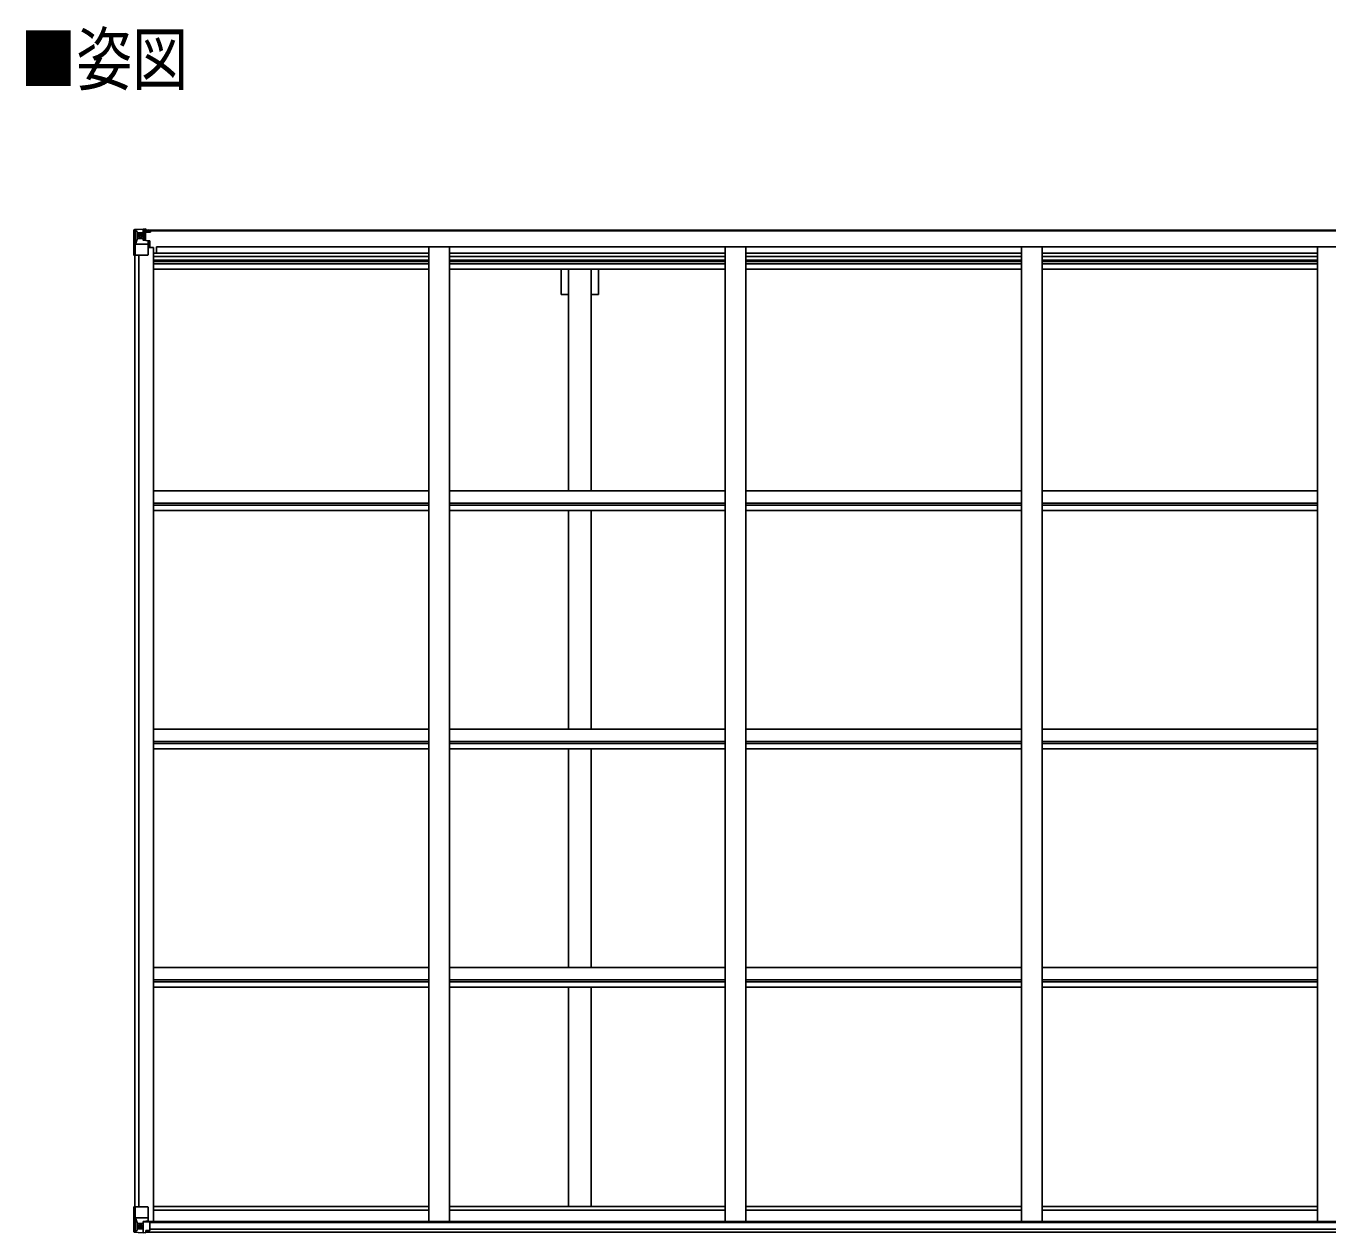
# Model space of a CAD drawing. Units: millimetres, scale not verified. Extents: x -10512 to 10512, y -7425 to 7425.
# Drawn here: x -5407 to -2261, y -562 to 2354 of the extents above; entities that cross this region are included whole.
import ezdxf
from ezdxf.enums import TextEntityAlignment as Align

# ---------------------------------------------------------------- set-up
doc = ezdxf.new("R2010")
doc.units = ezdxf.units.MM
doc.header["$LTSCALE"] = 40
for name, color, linetype in [('0-2_USER1', 3, 'Continuous'), ('0-4_YKK_13', 4, 'Continuous'), ('0-5_YKK_A1', 4, 'Continuous')]:
    doc.layers.add(name, color=color, linetype=linetype)
doc.styles.add('ＭＳ ゴシック', font='')
doc.styles.get('ＭＳ ゴシック').set_extended_font_data('MS Gothic')

msp = doc.modelspace()

# ---------------------------------------------------------------- linework, layer by layer
at = {"layer": '0-4_YKK_13'}
for p, q in [((-5146.51, 1861.19), (-5146.51, 1861.15)), ((-5145.57, 1862.19), (-5145.57, 1862.19)), ((-5145.57, 1862.14), (-5145.57, 1862.18)), ((-5136.6, 1862.57), (-5144.52, 1862.1)), ((-5143.66, 1861.13), (-5143.66, 1861.06)), ((-5143.66, 1800.48), (-5143.66, 1861.06)), ((-5139.69, 1857.69), (-5142.43, 1861.35)), ((-5124.51, 1863.36), (-5136.51, 1862.58)), ((-5118.01, 1863.87), (-5124.51, 1863.48)), ((-5124.51, 1837.38), (-5124.51, 1863.48)), ((-5124.51, 1862.59), (-5118.01, 1862.99)), ((-5123.01, 1857.77), (-5124.51, 1857.77)), ((-5118.01, 1862.06), (-5123.01, 1861.98)), ((-5122.51, 1857.41), (-5123.01, 1857.41)), ((-5122.51, 1858.44), (-5122.51, 1856.48)), ((-5114.51, 1858.44), (-5122.51, 1858.44)), ((-5114.51, 1858.41), (-5122.51, 1858.41)), ((-5118.01, 1862.99), (-5118.01, 1863.87)), ((-5118.01, 1862.47), (-5118.01, 1862.99)), ((-5118.01, 1862.47), (-5118.01, 1862.06)), ((-5118.01, 1862.06), (-5118.01, 1861.24)), ((-5113.01, 1861.68), (-5113.01, 1861.24)), ((-5112.71, 1861.68), (-5113.01, 1861.68)), ((-5112.71, 1861.68), (-5111.02, 1861.24)), ((-5112.51, 1858.18), (-5107.51, 1858.18)), ((-5112.51, 1856.57), (-5112.51, 1858.18)), ((-5107.51, 1859.1), (-5107.51, 1858.18)), ((-5107.51, 1858.18), (-5106.51, 1858.18)), ((-5106.51, 1858.18), (-5106.51, 1859.1)), ((-5106.51, 1858.18), (-5106.51, 1856.61)), ((-5143.12, 1827.36), (-5138.97, 1839.44)), ((-5143.12, 1827.36), (-5136.51, 1827.14)), ((-5138.84, 1854.18), (-5136.51, 1854.24)), ((-5138.84, 1840.71), (-5138.84, 1854.18)), ((-5136.51, 1840.68), (-5138.84, 1840.71)), ((-5136.51, 1854.23), (-5124.51, 1854.23)), ((-5136.51, 1840.68), (-5124.51, 1840.68)), ((-5136.51, 1840.68), (-5136.51, 1840.68)), ((-5136.51, 1827.14), (-5112.51, 1827.14)), ((-5131.03, 1847.04), (-5131.03, 1846.08)), ((-5125.51, 1854.23), (-5124.51, 1854.23)), ((-5123.01, 1854.23), (-5124.51, 1854.23)), ((-5123.01, 1840.68), (-5124.51, 1840.68)), ((-5123.68, 1837.12), (-5113.33, 1835.47)), ((-5123.68, 1836.49), (-5123.68, 1837.12)), ((-5113.33, 1834.83), (-5123.68, 1836.49)), ((-5119.01, 1852.48), (-5123.01, 1852.48)), ((-5119.01, 1844.27), (-5123.01, 1844.27)), ((-5122.9, 1856.11), (-5119.01, 1856.11)), ((-5112.51, 1856.57), (-5122.51, 1856.48)), ((-5122.51, 1856.32), (-5122.51, 1856.48)), ((-5122.51, 1856.48), (-5122.51, 1856.48)), ((-5119.01, 1836.37), (-5119.01, 1856.34)), ((-5113.33, 1835.47), (-5113.33, 1834.83)), ((-5113.05, 1835.39), (-5109.01, 1835.35)), ((-5112.51, 1801.48), (-5112.51, 1834.57)), ((-5108.01, 1835.35), (-5109.01, 1835.35)), ((-5109.01, 1833.62), (-5108.01, 1833.63)), ((-5108.01, 1819.13), (-5108.01, 1835.35)), ((-5106.51, 1856.49), (-5106.51, 1856.61)), ((-5143.66, 1800.48), (-5113.51, 1800.48)), ((-5108.01, 1823.48), (-5112.51, 1823.48)), ((-5146.51, -498.83), (-5113.51, -498.83)), ((-5146.51, -559.54), (-5146.51, -498.83)), ((-5143.66, -498.83), (-5143.66, -559.41)), ((-5112.51, -499.83), (-5112.51, -532.93)), ((-5143.12, -525.71), (-5136.51, -525.5)), ((-5143.12, -525.71), (-5138.97, -537.8)), ((-5136.51, -525.5), (-5112.51, -525.5)), ((-5113.33, -533.19), (-5123.68, -534.84)), ((-5123.68, -534.84), (-5123.68, -535.04)), ((-5120.98, -535.04), (-5113.33, -533.82)), ((-5113.33, -533.82), (-5113.33, -533.19)), ((-5145.57, -560.5), (-5145.57, -560.54)), ((-5136.6, -560.93), (-5144.52, -560.45)), ((-5143.66, -559.48), (-5143.66, -559.41)), ((-5139.69, -556.04), (-5142.43, -559.71)), ((-5136.51, -539.03), (-5138.84, -539.06)), ((-5138.84, -539.06), (-5138.84, -552.53)), ((-5138.84, -552.53), (-5136.51, -552.59)), ((-5136.51, -539.03), (-5136.51, -539.03)), ((-5124.51, -539.03), (-5136.51, -539.03)), ((-5136.51, -552.59), (-5124.51, -552.59)), ((-5124.51, -561.72), (-5136.51, -560.93)), ((-5131.99, -545.39), (-5131.99, -544.43)), ((-5124.51, -535.04), (-5118.01, -535.04)), ((-5124.51, -535.04), (-5124.51, -561.83)), ((-5118.01, -535.04), (-5109.01, -535.08)), ((-5118.01, -562.23), (-5118.01, -556.28)), ((-5109.01, -556.85), (-5118.01, -556.91)), ((-5108.01, -535.99), (-5108.01, -556.14))]:
    msp.add_line(p, q, dxfattribs=at)
for points in [[(-5146.51, 1861.15), (-5146.51, 1800.48), (-5143.66, 1800.48)], [(-5145.57, 1862.19), (-5136.51, 1862.74), (-5124.51, 1863.48)], [(-5118.01, 1862.47), (-5123.01, 1862.47), (-5123.01, 1837.01)], [(-5122.51, 1857.41), (-5114.51, 1857.41), (-5114.51, 1859.1)], [(-5132.95, 1848), (-5133.91, 1848), (-5133.91, 1848.96), (-5132.95, 1848.96)], [(-5131.99, 1849.92), (-5131.99, 1850.88), (-5131.03, 1850.88), (-5131.03, 1849.92)], [(-5131.03, 1846.08), (-5131.99, 1846.08), (-5131.99, 1847.04)], [(-5130.07, 1848.96), (-5129.11, 1848.96), (-5129.11, 1848), (-5130.07, 1848)], [(-5107.51, 1856.45), (-5122.51, 1856.32), (-5122.51, 1856.32)], [(-5112.51, 1856.57), (-5112.51, 1856.56), (-5106.51, 1856.61)], [(-5109.01, 1835.35), (-5109.01, 1833.62), (-5112.51, 1833.6)], [(-5145.57, -560.54), (-5136.51, -561.1), (-5118.01, -562.23)], [(-5132.95, -547.31), (-5133.91, -547.31), (-5133.91, -546.35), (-5132.95, -546.35)], [(-5131.99, -544.43), (-5131.03, -544.43), (-5131.03, -545.39)], [(-5131.03, -548.27), (-5131.03, -549.23), (-5131.99, -549.23), (-5131.99, -548.27)], [(-5130.07, -546.35), (-5129.11, -546.35), (-5129.11, -547.31), (-5130.07, -547.31)], [(-5108.01, -556.14), (-5108.02, -556.25), (-5118.01, -556.28)]]:
    msp.add_lwpolyline(points, dxfattribs=at)
for centre in [(-5131.51, 1848.48), (-5131.51, -546.83)]:
    msp.add_circle(centre, 5.3, dxfattribs=at)
for centre, radius, start, end in [((-5145.51, 1861.19), 0.999, 93.4424, 179.95083), ((-5145.51, 1861.19), 1, 93.50017, 180.00079), ((-5145.51, 1861.15), 0.999, 93.4424, 179.95083), ((-5144.35, 1874.8), 12.7, 269.24466, 275.10311), ((-5142.38, 1861.18), 1.28, 131.17831, 182.45895), ((-5122.51, 1858.94), 0.5, 179.99802, 269.99691), ((-5122.51, 1858.91), 0.5, 180.00109, 270.00109), ((-5132.95, 1849.92), 0.96, 270, 0), ((-5132.95, 1847.04), 0.96, 0, 90), ((-5130.07, 1849.92), 0.96, 180, 270), ((-5130.07, 1847.04), 0.96, 90, 180), ((-5123.57, 1838.05), 0.937, 182.32209, 263.26766), ((-5123.57, 1837.42), 0.937, 182.32209, 263.26766), ((-5122.51, 1855.98), 0.5, 90.52895, 180.04464), ((-5122.49, 1855.8), 0.513, 91.88028, 181.04707), ((-5113.44, 1834.54), 0.937, 2.32209, 83.26766), ((-5113.44, 1833.9), 0.937, 2.32209, 83.26766), ((-5107.37, 1864.14), 7.69, 268.96999, 276.43426), ((-5113.51, 1801.48), 1, 270, 0), ((-5113.51, -499.83), 1, 0, 90), ((-5123.57, -535.77), 0.937, 96.73234, 129.06602), ((-5113.44, -532.26), 0.937, 276.73234, 357.67791), ((-5113.44, -532.89), 0.937, 276.73234, 357.67791), ((-5145.51, -559.5), 0.999, 180.04917, 266.5576), ((-5145.51, -559.54), 0.999, 180.04917, 266.5576), ((-5145.51, -559.54), 1, 179.99921, 266.49983), ((-5144.35, -573.15), 12.7, 84.89689, 90.75534), ((-5142.38, -559.54), 1.28, 177.54105, 228.82169), ((-5132.95, -545.39), 0.96, 270, 0), ((-5132.95, -548.27), 0.96, 0, 90), ((-5130.07, -545.39), 0.96, 180, 270), ((-5130.07, -548.27), 0.96, 90, 180)]:
    msp.add_arc(centre, radius, start, end, dxfattribs=at)
for centre, major_axis, ratio, start_param, end_param in [((-4944.57, 1874.5), (201, 12.36), 0.060933, 3.1373463, 3.1378449), ((-5143.57, 1862.27), (2, 0.12), 0.060933, 3.1378449, 4.2119296), ((-5143.38, 1859.17), (-0.02, 3), 0.466854, 5.5234897, 6.1575023), ((-5141.71, 1854.1), (0.03, 5), 0.573921, 4.7320603, 5.5159136), ((-5142.4, 1829.71), (0.85, 2.32), 0.403757, 2.3087461, 3.2744049), ((-5140.24, 1840.73), (0, 3), 0.468246, 4.2703918, 4.7058971), ((-5218.26, 1854.23), (81.75, 0), 0.061163, 0, 0.0007725), ((-5142.4, -528.06), (0.85, -2.32), 0.403757, 3.0087805, 3.9744392), ((-5143.57, -560.62), (2, -0.12), 0.060933, 2.0712557, 3.1453404), ((-4944.57, -572.85), (201, -12.36), 0.060933, 3.1453404, 3.145839), ((-5143.38, -557.52), (-0.02, -3), 0.466854, 0.125683, 0.7596956), ((-5141.71, -552.45), (0.03, -5), 0.573921, 0.7672717, 1.551125), ((-5140.24, -539.08), (0, -3), 0.468246, 1.5772882, 2.0127935), ((-5218.26, -552.59), (81.75, 0), 0.061163, 6.2824128, 6.2831853), ((-5109.01, -535.98), (1, -0.021), 0.906239, 0.0187047, 1.589501), ((-5109.01, -556.15), (1, 0.012), 0.707053, 4.7036637, 6.124411)]:
    msp.add_ellipse(centre, major_axis=major_axis, ratio=ratio, start_param=start_param, end_param=end_param, dxfattribs=at)
at = {"layer": '0-5_YKK_A1'}
for p, q in [((-5123.01, 1861.24), (-119.01, 1861.24)), ((-5123.01, 1859.1), (-119.01, 1859.1)), ((-5144.51, 1800.48), (-5144.51, -498.83)), ((-5134.81, 1800.48), (-5134.81, -498.83)), ((-5099.51, 1819.13), (-5112.51, 1819.13)), ((-5099.51, 1819.13), (-5099.51, -534.85)), ((-5099.51, 1805.44), (-4433.51, 1805.44)), ((-5099.51, 1797.05), (-4433.51, 1797.05)), ((-5092.01, 1805.44), (-5092.01, 1820.96)), ((-5092.01, 1820.96), (-145.01, 1820.96)), ((-4433.51, 1820.94), (-4433.51, -534.85)), ((-4383.51, 1820.94), (-4383.51, -534.85)), ((-4383.51, 1805.44), (-3717.51, 1805.44)), ((-4383.51, 1797.05), (-3717.51, 1797.05)), ((-3717.51, 1820.94), (-3717.51, -534.85)), ((-3667.51, 1820.94), (-3667.51, -534.85)), ((-3667.51, 1805.44), (-3001.51, 1805.44)), ((-3667.51, 1797.05), (-3001.51, 1797.05)), ((-3001.51, 1820.94), (-3001.51, -534.85)), ((-2951.51, 1820.94), (-2951.51, -534.85)), ((-2285.51, 1805.44), (-2951.51, 1805.44)), ((-2285.51, 1797.05), (-2951.51, 1797.05)), ((-2285.51, 1820.94), (-2285.51, -534.85)), ((-5099.51, 1788.85), (-4433.51, 1788.85)), ((-5099.51, 1784.92), (-4433.51, 1784.92)), ((-5099.51, 1779.84), (-4433.51, 1779.84)), ((-5099.51, 1766.84), (-4433.51, 1766.84)), ((-4383.51, 1788.85), (-3717.51, 1788.85)), ((-4383.51, 1784.92), (-3717.51, 1784.92)), ((-4383.51, 1779.84), (-3717.51, 1779.84)), ((-4383.51, 1766.84), (-3717.51, 1766.84)), ((-4113.71, 1705.24), (-4113.71, 1766.84)), ((-4096.01, 1231.1), (-4096.01, 1766.84)), ((-4041.01, 1231.1), (-4041.01, 1766.84)), ((-4023.31, 1705.24), (-4023.31, 1766.84)), ((-3667.51, 1788.85), (-3001.51, 1788.85)), ((-3667.51, 1784.92), (-3001.51, 1784.92)), ((-3667.51, 1779.84), (-3001.51, 1779.84)), ((-3667.51, 1766.84), (-3001.51, 1766.84)), ((-2285.51, 1788.85), (-2951.51, 1788.85)), ((-2285.51, 1784.92), (-2951.51, 1784.92)), ((-2285.51, 1779.84), (-2951.51, 1779.84)), ((-2285.51, 1766.84), (-2951.51, 1766.84)), ((-4113.71, 1705.24), (-4096.01, 1705.24)), ((-4041.01, 1705.24), (-4023.31, 1705.24)), ((-5099.51, 1231.1), (-4433.54, 1231.1)), ((-4383.51, 1231.1), (-3717.54, 1231.1)), ((-3667.51, 1231.1), (-3001.54, 1231.1)), ((-2285.51, 1231.1), (-2951.51, 1231.1)), ((-5099.51, 1201.36), (-4433.54, 1201.36)), ((-5099.51, 1196.82), (-4433.54, 1196.82)), ((-4383.51, 1201.36), (-3717.54, 1201.36)), ((-4383.51, 1196.82), (-3717.54, 1196.82)), ((-3667.51, 1201.36), (-3001.54, 1201.36)), ((-3667.51, 1196.82), (-3001.54, 1196.82)), ((-2285.51, 1201.36), (-2951.51, 1201.36)), ((-2285.51, 1196.82), (-2951.51, 1196.82)), ((-5099.51, 1183.8), (-4433.54, 1183.8)), ((-4383.51, 1183.8), (-3717.54, 1183.8)), ((-4096.01, 654.9), (-4096.01, 1183.8)), ((-4041.01, 654.9), (-4041.01, 1183.8)), ((-3667.51, 1183.8), (-3001.54, 1183.8)), ((-2285.51, 1183.8), (-2951.51, 1183.8)), ((-5099.51, 655.02), (-4433.54, 655.02)), ((-4383.51, 655.02), (-3717.54, 655.02)), ((-3667.51, 655.02), (-3001.54, 655.02)), ((-2285.51, 655.02), (-2951.51, 655.02)), ((-5099.51, 625.29), (-4433.54, 625.29)), ((-5099.51, 620.74), (-4433.54, 620.74)), ((-5099.51, 607.73), (-4433.54, 607.73)), ((-4383.51, 625.29), (-3717.54, 625.29)), ((-4383.51, 620.74), (-3717.54, 620.74)), ((-4383.51, 607.73), (-3717.54, 607.73)), ((-4096.01, 78.82), (-4096.01, 606.53)), ((-4041.01, 78.82), (-4041.01, 606.53)), ((-3667.51, 625.29), (-3001.54, 625.29)), ((-3667.51, 620.74), (-3001.54, 620.74)), ((-3667.51, 607.73), (-3001.54, 607.73)), ((-2285.51, 625.29), (-2951.51, 625.29)), ((-2285.51, 620.74), (-2951.51, 620.74)), ((-2285.51, 607.73), (-2951.51, 607.73)), ((-5099.51, 78.95), (-4433.54, 78.95)), ((-4383.51, 78.95), (-3717.54, 78.95)), ((-3667.51, 78.95), (-3001.54, 78.95)), ((-2285.51, 78.95), (-2951.51, 78.95)), ((-5099.51, 49.21), (-4433.54, 49.21)), ((-5099.51, 44.66), (-4433.54, 44.66)), ((-5099.51, 31.65), (-4433.54, 31.65)), ((-4383.51, 49.21), (-3717.54, 49.21)), ((-4383.51, 44.66), (-3717.54, 44.66)), ((-4383.51, 31.65), (-3717.54, 31.65)), ((-3667.51, 49.21), (-3001.54, 49.21)), ((-3667.51, 44.66), (-3001.54, 44.66)), ((-3667.51, 31.65), (-3001.54, 31.65)), ((-2285.51, 49.21), (-2951.51, 49.21)), ((-2285.51, 44.66), (-2951.51, 44.66)), ((-2285.51, 31.65), (-2951.51, 31.65)), ((-4096.01, -498.68), (-4096.01, 30.46)), ((-4041.01, -498.68), (-4041.01, 30.46)), ((-5099.51, -498.68), (-4433.51, -498.68)), ((-4383.51, -498.68), (-3717.51, -498.68)), ((-3667.51, -498.68), (-3001.51, -498.68)), ((-2285.51, -498.68), (-2951.51, -498.68)), ((-5119.77, -534.85), (-129.01, -534.85)), ((-5099.51, -507.03), (-4433.51, -507.03)), ((-4383.51, -507.03), (-3717.51, -507.03)), ((-3667.51, -507.03), (-3001.51, -507.03)), ((-2285.51, -507.03), (-2951.51, -507.03)), ((-5118.01, -560.63), (-119.01, -560.63)), ((-5108.01, -537.11), (-129.01, -537.11)), ((-5108.01, -552.73), (-129.01, -552.73))]:
    msp.add_line(p, q, dxfattribs=at)

# ---------------------------------------------------------------- texts
at = {"layer": '0-2_USER1', "style": 'ＭＳ ゴシック', "width": 0.8}
msp.add_text('■姿図', height=123.8, dxfattribs=at).set_placement((-5420.88, 2175.24), align=Align.BOTTOM_LEFT)

doc.saveas('drawing.dxf')
